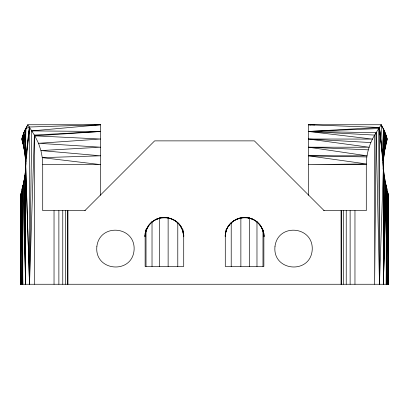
<?xml version="1.0" encoding="UTF-8"?>
<svg xmlns="http://www.w3.org/2000/svg" width="409" height="409" viewBox="0 0 409 409"><rect width="100%" height="100%" fill="white"/><g stroke="black" fill="none" stroke-linecap="round" stroke-linejoin="round"><path stroke-width="0.61" d="M383.136 169.321C382.962 159.06 384.583 148.902 387.226 139.014L384.271 130.461L381.178 124.745L376.127 132.69L379.48 284.255L383.371 167.997L383.371 284.255L386.214 186.059L386.224 284.255L387.558 191.647L388.55 197.828L388.55 284.255L20.45 284.255L20.562 196.223L22.97 185.303L23.006 186.581M25.629 169.27L25.629 167.997L25.67 169.265M25.992 163.493L25.68 166.657L29.52 284.255L29.535 127.429L25.598 160.573L25.818 128.697L29.264 127.01L100.599 124.745L100.599 195.297M388.039 193.83L388.417 196.029L387.967 284.255L388.039 193.83C385.309 182.547 382.41 171.049 383.473 159.331L383.289 128.641L386.091 143.702L386.004 142.49M20.45 284.255L20.45 197.828L20.562 196.223L21.033 284.255L21.171 192.9L22.776 284.255L22.797 186.034C27.142 170.63 26.227 154.28 21.774 139.014L23.732 132.813L27.822 124.745L100.599 124.745L31.744 130.9L27.822 124.745L24.729 130.461L21.774 139.014C25.798 153.232 27.209 168.39 23.533 182.849M386.03 185.303L383.371 284.255L383.591 171.31M388.095 195.395L388.095 194.127M387.553 193.564L387.558 191.647M25.527 159.331L25.547 155.573M366.285 164.623C366.321 153.283 369.94 142.158 376.127 132.69L308.401 131.473L372.573 139.091L308.401 139.019L369.163 147.235L308.401 147.194L367.042 155.814L308.401 155.803L366.29 163.927L308.401 164.623L366.285 164.623L366.285 210.635L323.667 210.635M386.832 188.621L386.224 284.255L387.834 192.91L387.967 284.255M385.467 182.849L383.371 284.255L384.077 175.379M262.752 228.984L263.871 236.76L263.13 230.226M376.127 132.69L374.639 284.255L374.639 135.088L308.401 131.473L379.45 127.46L383.371 161.514L381.178 124.745L308.401 124.745L308.401 195.297M383.371 284.255L384.716 179.183M29.535 127.429L25.721 164.847L29.52 284.255L31.744 130.9L100.599 131.473L34.821 135.844L31.744 130.9M145.865 231.489L145.129 236.76C145.164 211.606 183.687 211.417 183.718 236.76L183.718 266.448L145.129 266.448L145.129 233.575M25.271 156.586L25.818 128.697L22.904 143.702L23.732 132.813L22.786 143.201L22.878 135.517L22.551 142.194M25.118 155.308L25.159 153.406M385.672 185.134L383.453 169.438M29.52 284.255L34.361 135.088L100.599 131.473M383.248 169.193L383.335 166.652L379.45 127.46L308.401 124.745L310.927 124.97M24.744 152.721L25.818 128.697L23.364 145.645M145.226 234.832L145.129 236.76L145.486 233.074M24.525 151.396L24.591 150.129M25.701 160.246L25.629 161.514L25.772 160.256M244.224 217.47C253.401 217.194 262.266 224.337 263.606 233.585C259.914 210.553 225.139 213.651 225.282 236.76L225.282 266.448L263.871 266.448L263.871 233.575M20.45 197.828L21.447 191.617L22.776 284.255L22.014 189.244L22.797 186.034L25.629 284.255L25.598 168.84M22.475 141.872L22.572 140.609M24.059 148.912L25.818 128.697M263.861 236.223L263.989 234.971M383.473 159.331L384.475 151.396L387.226 139.014L385.268 132.813L381.178 124.745M25.711 163.324L25.982 160.809M25.598 160.573L29.264 127.01M263.774 234.832L263.871 236.76L263.887 233.324M180.129 225.548L182.859 231.054L183.718 236.76L183.876 235.512M23.078 142.439L22.909 143.702L23.139 142.45M24.555 131.724L24.729 130.461L24.545 131.678M23.282 145.282L23.461 144.05M225.502 233.851C227.072 218.907 247.302 212.225 257.644 222.562M183.079 229.807L182.859 231.054L183.718 236.76M25.481 129.898L25.711 128.641M147.608 227.297L146.177 230.497L145.394 233.585L146.248 228.984M226.264 230.676C228.968 222.338 237.542 216.785 246.167 217.532M146.177 230.497L149.116 225.016L151.897 222.087M227.389 227.987L227.629 227.593M147.455 227.578C149.617 223.708 153.027 220.563 157.148 218.892M228.871 225.548L229.347 224.909L229.066 225.282M84.867 210.635L154.628 140.875L254.372 140.875L324.132 210.635M230.988 223.058L231.535 222.598M151.356 222.562L153.871 220.609L158.82 218.299M233.278 221.116L234.02 220.609M235.783 219.582L236.826 219.091M238.437 218.467L239.838 218.053M241.29 217.746L242.982 217.532M308.401 131.473L378.749 128.549L379.48 284.255L379.45 127.46L383.289 163.324M94.893 124.96L100.599 124.745M42.715 164.623L100.599 164.623L42.28 157.649L40.936 150.568L38.528 143.308L34.821 135.844L100.599 139.019L38.528 143.308L100.599 147.194L40.936 150.568L100.599 155.803L42.28 157.649L42.715 164.623L42.715 210.635L85.333 210.635M308.401 155.803L366.812 156.944M308.401 124.745L314.766 124.944M308.401 147.194L368.253 149.847M308.401 139.019L370.779 142.567M247.251 217.649L249.311 218.053M250.18 218.299L252.327 219.091L251.852 218.892M254.613 220.282L255.129 220.609M257.103 222.087L259.884 225.016M259.802 224.909L261.545 227.578L262.823 230.497L261.816 228.094M181.397 227.578C176.887 218.943 165.533 215.047 156.673 219.091C167.603 213.943 181.831 221.54 183.457 233.585L182.736 230.676M386.986 189.244L385.702 183.861M385.851 142.45L386.096 143.702L384.271 130.461L386.208 143.211L386.03 135.553L386.525 141.872M225.921 229.807L226.141 231.054C227.445 226.509 224.73 235.712 225.282 236.76L225.124 235.512M263.514 233.074L263.749 234.587M145.834 229.756L146.018 230.998M383.417 160.573L383.289 128.641L385.718 145.282M385.457 144.387L385.636 145.645M145.113 233.324L145.251 234.587M383.018 162.312L383.402 168.84M145.011 234.971L145.139 236.223M383.882 155.308L383.289 128.641L384.92 148.999M388.417 196.029L388.55 197.828M383.289 128.641L384.475 151.396M386.393 140.977L386.449 142.194M383.703 155.318L383.729 156.586M23.61 182.496L25.629 284.255L25.261 172.68M24.075 180.277L25.629 284.255L24.765 176.422M24.284 179.183L24.31 181.095M24.923 175.379L24.929 176.652M22.168 188.621L22.178 189.894M20.583 196.029L20.654 209.357M25.409 171.31L25.414 173.861M21.447 191.617L21.452 193.534M388.438 196.223L388.55 284.255M20.961 193.83L20.961 195.742M20.905 194.127L21.033 284.255M354.966 210.635L354.966 284.255M350.124 210.635L350.124 284.255M346.229 210.635L346.229 284.255M343.376 210.635L343.376 284.255M341.638 210.635L341.638 284.255M341.055 210.635L341.055 284.255M262.982 230.323L262.982 266.489M256.975 221.443L256.975 266.489M249.536 217.634L249.536 266.489M240.87 217.634L240.87 266.489M231.213 222.711L231.213 266.489M177.787 222.711L177.787 266.489M168.13 217.634L168.13 266.489M159.464 217.634L159.464 266.489M152.025 221.443L152.025 266.489M146.018 230.323L146.018 266.489M67.945 210.635L67.945 284.255M67.362 210.635L67.362 284.255M65.624 210.635L65.624 284.255M62.771 210.635L62.771 284.255M58.876 210.635L58.876 284.255M54.034 210.635L54.034 284.255M34.361 135.088L34.361 284.255M96.892 246.259C93.932 271.607 132.767 274.914 134.126 249.429C135.047 225.926 99.949 222.895 96.892 246.259M275.006 246.259C272.041 271.607 310.881 274.914 312.241 249.429C313.156 225.926 278.064 222.895 275.006 246.259"/></g></svg>
